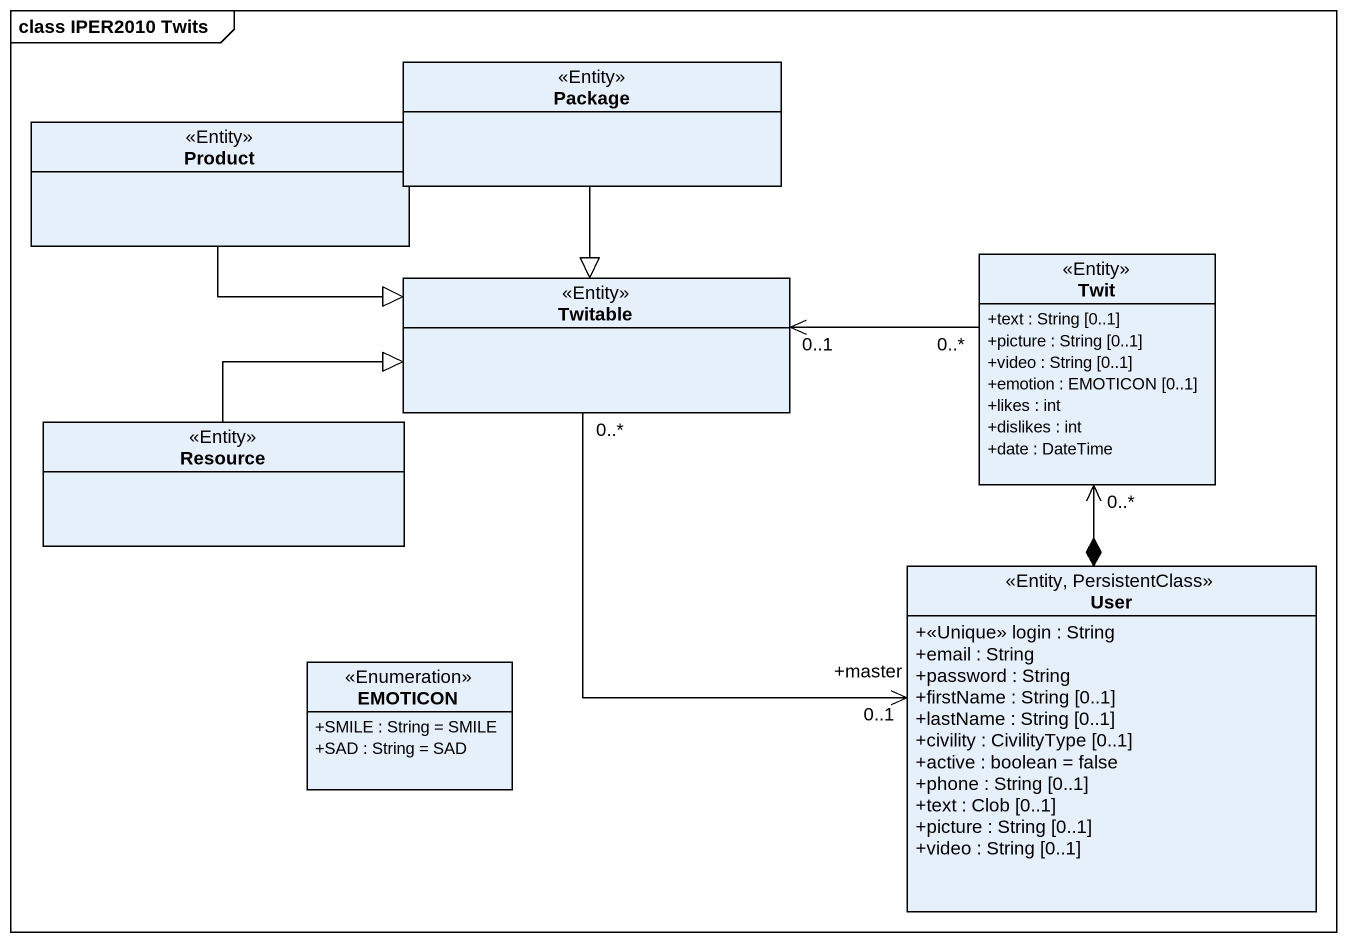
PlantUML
@startuml
mainframe class IPER2010 Twits
hide circle
hide empty members
skinparam classAttributeIconSize 0
class "Package" as Package_ <<Entity>>
class Product <<Entity>>
class Twitable <<Entity>>
class Twit <<Entity>> {
  +text : String [0..1]
  +picture : String [0..1]
  +video : String [0..1]
  +emotion : EMOTICON [0..1]
  +likes : int
  +dislikes : int
  +date : DateTime
}
class Resource <<Entity>>
class User <<Entity, PersistentClass>> {
  +<<Unique>> login : String
  +email : String
  +password : String
  +firstName : String [0..1]
  +lastName : String [0..1]
  +civility : CivilityType [0..1]
  +active : boolean = false
  +phone : String [0..1]
  +text : Clob [0..1]
  +picture : String [0..1]
  +video : String [0..1]
}
class EMOTICON <<Enumeration>> {
  +SMILE : String = SMILE
  +SAD : String = SAD
}
Package_ --|> Twitable
Product -right-|> Twitable
Twit "0..*" -left-> "0..1" Twitable
Resource -right-|> Twitable
User "+master\n0..1" <-up- "0..*" Twitable
User *-up-> "0..*" Twit
@enduml
